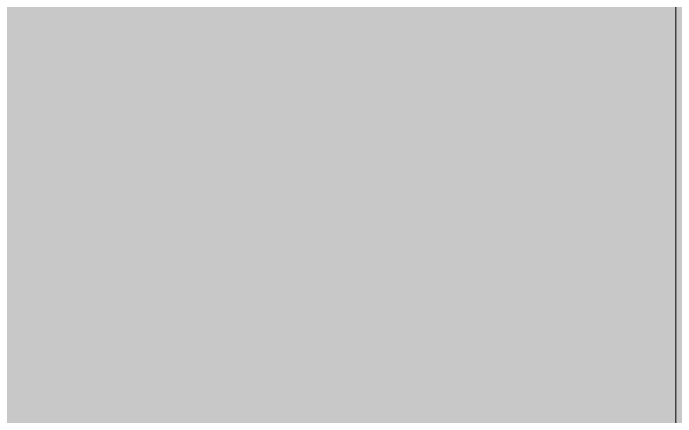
# Model space of a CAD drawing. Header units: inches. Extents: x 224 to 2249, y -2447 to -36.
# Drawn here: x 413.35002 to 413.35659, y -2131.81713 to -2131.81313 of the extents above; entities that cross this region are included whole.
import ezdxf

# ---------------------------------------------------------------- set-up
doc = ezdxf.new("R2010")
doc.units = ezdxf.units.IN
doc.header["$MEASUREMENT"] = 0
for name, color, linetype, lineweight in [('A-COLS', 52, 'Continuous', 13), ('A-WALL-PATT', 111, 'Continuous', 13), ('I-WALL', 2, 'Continuous', 13)]:
    doc.layers.add(name, color=color, linetype=linetype, lineweight=lineweight)

# ---------------------------------------------------------------- blocks, each defined once
blk = doc.blocks.new('Columns 73 - Columns 4-5528878-Level 4 REFLECTED CEILING')
at = {"layer": 'A-COLS', "lineweight": 9}
blk.add_hatch(color=7, dxfattribs=at).paths.add_polyline_path([(1410.2567105, -859.5070976), (1418.6669793, -833.6229518), (1396.8011831, -826.5183239), (1388.3909143, -852.4024697), (1402.5749164, -857.0111314)], flags=0)

msp = doc.modelspace()

# ---------------------------------------------------------------- hatches: boundary and pattern name
at = {"layer": 'A-WALL-PATT', "lineweight": 9}
h = msp.add_hatch(color=7, dxfattribs=at)
h.paths.add_polyline_path([(413.3565853, -2426.8905001), (413.3565853, -2292.2644347), (409.8565853, -2292.2644347), (409.8565853, -2426.8905001)], flags=0)
h.paths.add_polyline_path([(409.8565853, -2252.2644347), (413.3565853, -2252.2644347), (413.3565853, -2240.7019347), (409.8565853, -2240.7019347), (409.8565853, -2247.1405001)], flags=0)
h.paths.add_polyline_path([(413.3565853, -2200.7019347), (413.3565853, -1996.7644347), (409.8565853, -1996.7644347), (409.8565853, -2107.6799868), (410.1270229, -2107.6799868), (410.965144, -2131.8206129), (409.8565853, -2131.8206129), (409.8565853, -2200.7019347)], flags=0)
h.paths.add_polyline_path([(413.3565853, -1956.7644347), (413.3565853, -1952.8581847), (409.8565853, -1952.8581847), (409.8565853, -1956.7644347), (411.3944624, -1956.7644347)], flags=0)

# ---------------------------------------------------------------- linework, layer by layer
at = {"layer": 'I-WALL', "color": 8, "lineweight": 20}
msp.add_line((413.3565853, -1996.7644347), (413.3565853, -2200.7019347), dxfattribs=at)

# ---------------------------------------------------------------- block references
at = {"layer": 'A-COLS', "lineweight": 9, "rotation": 18.00000000000044}
msp.add_blockref('Columns 73 - Columns 4-5528878-Level 4 REFLECTED CEILING', (-1170.48849, -1750.1740769), dxfattribs=at)

doc.saveas('drawing.dxf')
